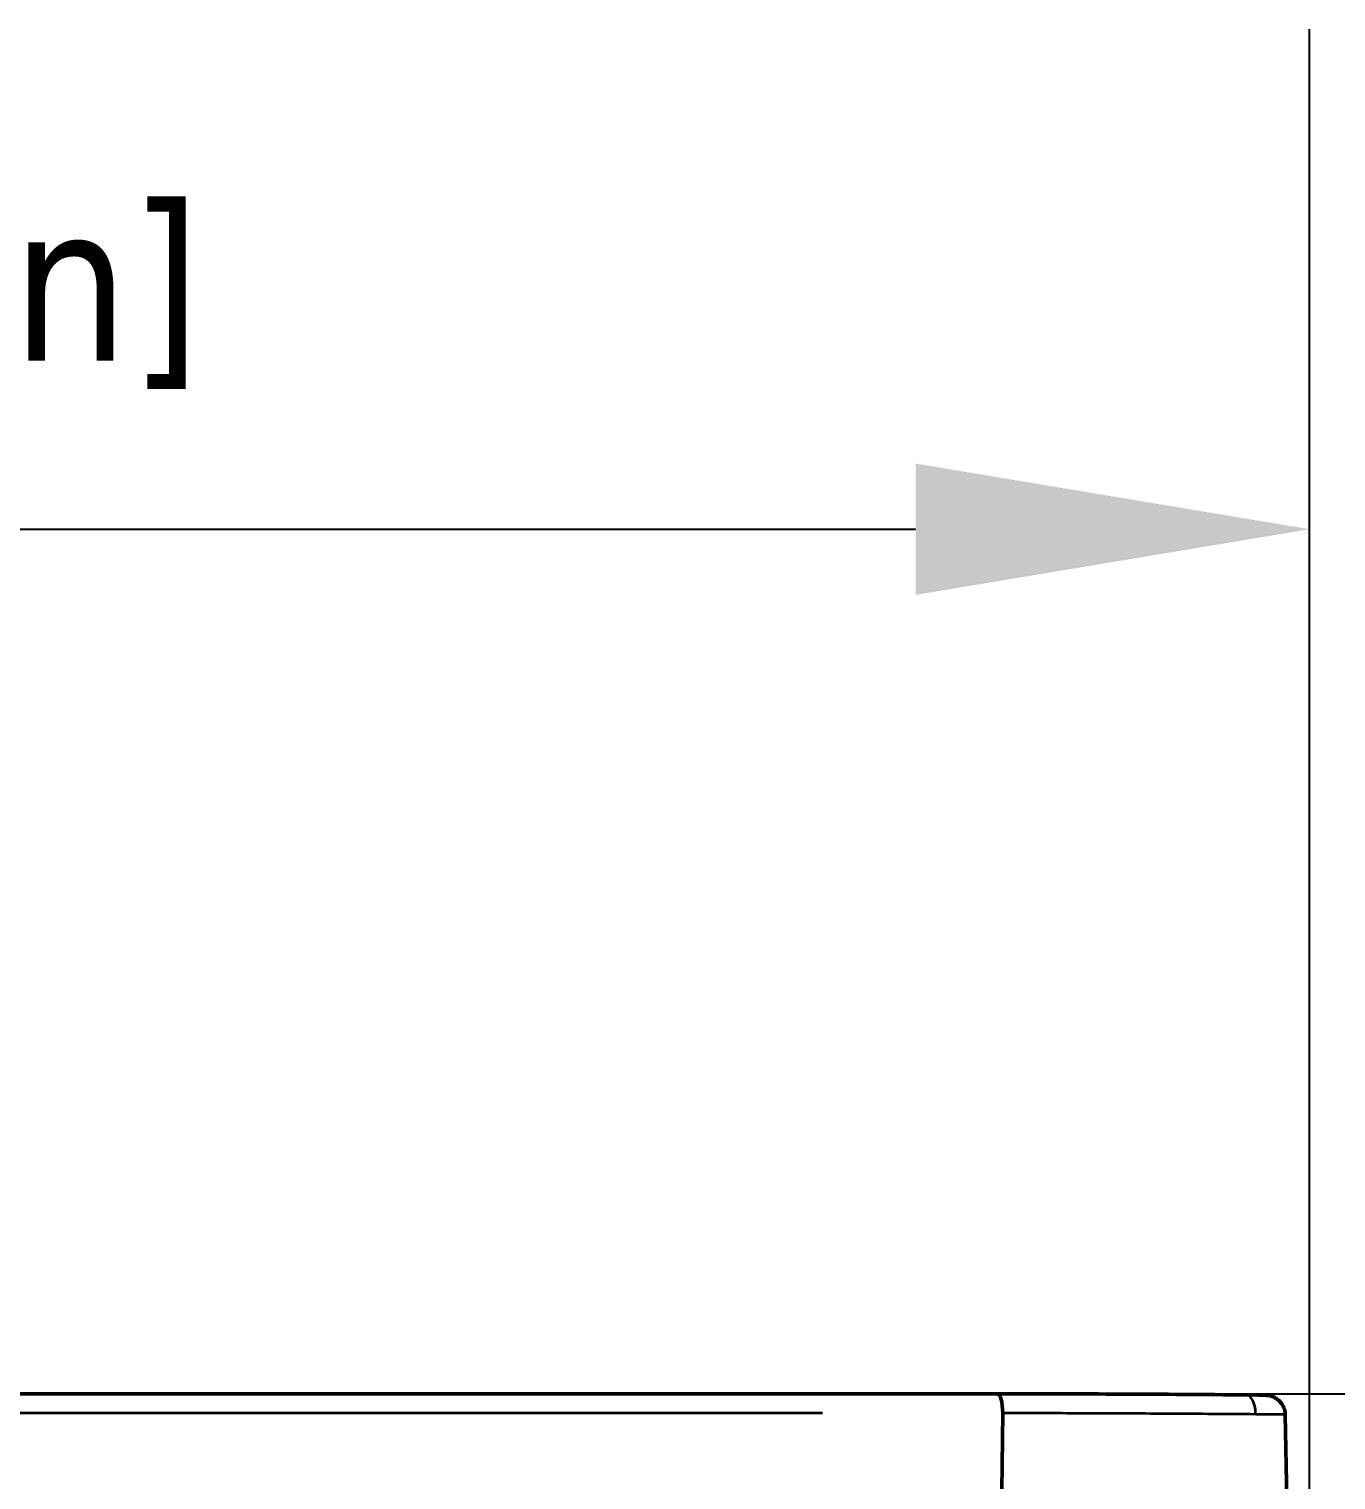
# Model space of a CAD drawing. Header units: millimetres. Extents: x 40 to 2195, y 40 to 1687.
# Drawn here: x 1159.7 to 1226, y 405.6 to 479.3 of the extents above; entities that cross this region are included whole.
import ezdxf

# ---------------------------------------------------------------- set-up
doc = ezdxf.new("R2010")
doc.units = ezdxf.units.MM
doc.header["$LTSCALE"] = 8
for name, color, linetype, lineweight in [('Dimension (ISO)', 7, 'Continuous', 25), ('Visible (ISO)', 7, 'Continuous', 50), ('Visible Narrow (ISO)', 7, 'Continuous', 35)]:
    doc.layers.add(name, color=color, linetype=linetype, lineweight=lineweight)
doc.styles.add('Note Text (ANSI)', font='tahoma.ttf')
doc.dimstyles.new('Default (ISO)', dxfattribs={"dimscale": 8, "dimtxt": 1, "dimasz": 2.5, "dimexe": 3.175, "dimexo": 0, "dimgap": 0.762, "dimtad": 1, "dimrnd": 1e-08, "dimzin": 0, "dimdsep": 46, "dimtxsty": 'Note Text (ANSI)', "dimcen": 0.09, "dimdle": 10, "dimclrd": 1, "dimclre": 1, "dimclrt": 1, "dimazin": 0, "dimtfac": 3.5052, "dimtmove": 0, "dimatfit": 3, "dimfxl": 1, "dimtolj": 1, "dimtzin": 0, "dimlwd": -1, "dimlwe": -1, "dimarcsym": 0})

# ---------------------------------------------------------------- blocks, each defined once
blk = doc.blocks.new('*D14')
at = {"layer": 'Defpoints', "color": 0, "transparency": 16777216}
for p in [(1224.66, 453.895), (1010.54, 338.249), (1224.66, 338.249)]:
    blk.add_point(p, dxfattribs=at)
at = {"layer": 'Dimension (ISO)', "color": 1, "transparency": 16777216}
for p, q in [((1010.54, 338.249), (1010.54, 479.295)), ((1224.66, 338.249), (1224.66, 479.295)), ((1030.54, 453.895), (1204.66, 453.895))]:
    blk.add_line(p, q, dxfattribs=at)
for points in [[(1030.54, 457.228), (1030.54, 450.561), (1010.54, 453.895)], [(1204.66, 457.228), (1204.66, 450.561), (1224.66, 453.895)]]:
    blk.add_solid(points, dxfattribs=at)
at = {"layer": 'Dimension (ISO)', "color": 1, "transparency": 16777216, "insert": (1065.041, 470.457), "char_height": 8, "attachment_point": 1, "style": 'Note Text (ANSI)'}
blk.add_mtext('\\A1;214.12 mm [8.430 in]', dxfattribs=at)
blk = doc.blocks.new('*D15')
at = {"layer": 'Defpoints', "color": 0, "transparency": 16777216}
for p in [(1208.82, 409.998), (1208.82, 266), (1314.673, 266)]:
    blk.add_point(p, dxfattribs=at)
at = {"layer": 'Dimension (ISO)', "color": 1, "transparency": 16777216}
for p, q in [((1208.82, 409.998), (1340.073, 409.998)), ((1314.673, 389.998), (1314.673, 286)), ((1208.82, 266), (1340.073, 266))]:
    blk.add_line(p, q, dxfattribs=at)
for points in [[(1311.34, 389.998), (1318.007, 389.998), (1314.673, 409.998)], [(1311.34, 286), (1318.007, 286), (1314.673, 266)]]:
    blk.add_solid(points, dxfattribs=at)
at = {"layer": 'Dimension (ISO)', "color": 1, "transparency": 16777216, "insert": (1298.111, 285.754), "char_height": 8, "attachment_point": 1, "rotation": 90, "style": 'Note Text (ANSI)'}
blk.add_mtext('\\A1;144.00 mm [5.669 in]', dxfattribs=at)

msp = doc.modelspace()

# ---------------------------------------------------------------- linework, layer by layer
at = {"layer": 'Visible (ISO)'}
for p, q in [((1208.82, 409.998), (1026.38, 409.998)), ((1209.087, 409.011), (1208.998, 401.999)), ((1211.233, 409.007), (1211.233, 409.007)), ((1223.424, 408.932), (1223.424, 408.932)), ((1223.424, 408.932), (1224.66, 338.249))]:
    msp.add_line(p, q, dxfattribs=at)
msp.add_ellipse((1208.819, 408.998), major_axis=(0, 1), ratio=0.267909, start_param=4.725693, end_param=6.283303, dxfattribs=at)
msp.add_open_spline([(1208.82, 409.998), (1213.024, 409.994), (1217.228, 409.975), (1221.432, 409.941)], degree=3, dxfattribs=at)
msp.add_open_spline([(1221.432, 409.941), (1221.625, 409.94), (1221.803, 409.938), (1222.098, 409.933), (1222.218, 409.93), (1222.364, 409.924), (1222.407, 409.922), (1222.47, 409.918), (1222.488, 409.916), (1222.525, 409.912), (1222.543, 409.91), (1222.581, 409.904), (1222.6, 409.901), (1222.647, 409.891), (1222.677, 409.884), (1222.743, 409.864), (1222.78, 409.851), (1222.872, 409.812), (1222.929, 409.781), (1223.059, 409.694), (1223.129, 409.63), (1223.257, 409.478), (1223.313, 409.386), (1223.391, 409.19), (1223.416, 409.084), (1223.423, 408.963), (1223.424, 408.948), (1223.424, 408.933)], degree=3, knots=[0.0000036, 0.0000036, 0.0000036, 0.0000036, 0.0668253, 0.0668253, 0.1328877, 0.1328877, 0.1692979, 0.1692979, 0.1829477, 0.1829477, 0.193224, 0.193224, 0.2008521, 0.2008521, 0.2112331, 0.2112331, 0.2230241, 0.2230241, 0.2421834, 0.2421834, 0.2702287, 0.2702287, 0.3017919, 0.3017919, 0.3336947, 0.3336947, 0.3381985, 0.3381985, 0.3381985, 0.3381985], dxfattribs=at)
at = {"layer": 'Visible Narrow (ISO)'}
msp.add_line((1199.939, 409.011), (1035.261, 409.011), dxfattribs=at)
msp.add_ellipse((1221.424, 408.941), major_axis=(0.008, 1), ratio=0.499935, start_param=4.803029, end_param=6.205282, dxfattribs=at)
for points, knots in [([(1221.924, 408.95), (1220.47, 408.962), (1217.583, 408.982), (1213.467, 408.998), (1210.558, 409.01), (1209.087, 409.011)], [0, 0, 0, 0, 0.3333333, 0.6666667, 0.9999999, 0.9999999, 0.9999999, 0.9999999]), ([(1223.424, 408.932), (1223.424, 408.934), (1223.392, 408.938), (1223.225, 408.944), (1222.908, 408.948), (1222.472, 408.95), (1222.115, 408.95), (1221.924, 408.95)], [0.0486636, 0.0486636, 0.0486636, 0.0486636, 0.2, 0.4, 0.6, 0.8, 0.9999962, 0.9999962, 0.9999962, 0.9999962])]:
    msp.add_open_spline(points, degree=3, knots=knots, dxfattribs=at)

# ---------------------------------------------------------------- dimensions: what is measured, and where the dimension line sits
at = {"layer": 'Dimension (ISO)', "color": 1, "true_color": 0xff0000}
for base, p1, p2, angle, text, picture, middle in [((1224.66, 453.895), (1010.54, 338.249), (1224.66, 338.249), 180, '<> mm [8.430 in]', '*D14', (1117.6, 453.895)), ((1314.673, 266), (1208.82, 409.998), (1208.82, 266), 90, '<> mm [5.669 in]', '*D15', (1314.673, 337.999))]:
    dim = msp.add_linear_dim(base=base, p1=p1, p2=p2, angle=angle, text=text, dimstyle='Default (ISO)', override={"dimgap": 0.762, "dimdec": 2, "dimpost": '', "dimtol": 0, "dimlim": 0, "dimtp": 0, "dimtm": 0, "dimtdec": 2, "dimtofl": 0, "dimatfit": 1}, dxfattribs=at)
    dim.commit()
    dim.dimension.update_dxf_attribs({"geometry": picture, "text_midpoint": middle, "dimtype": 160})

doc.saveas('drawing.dxf')
